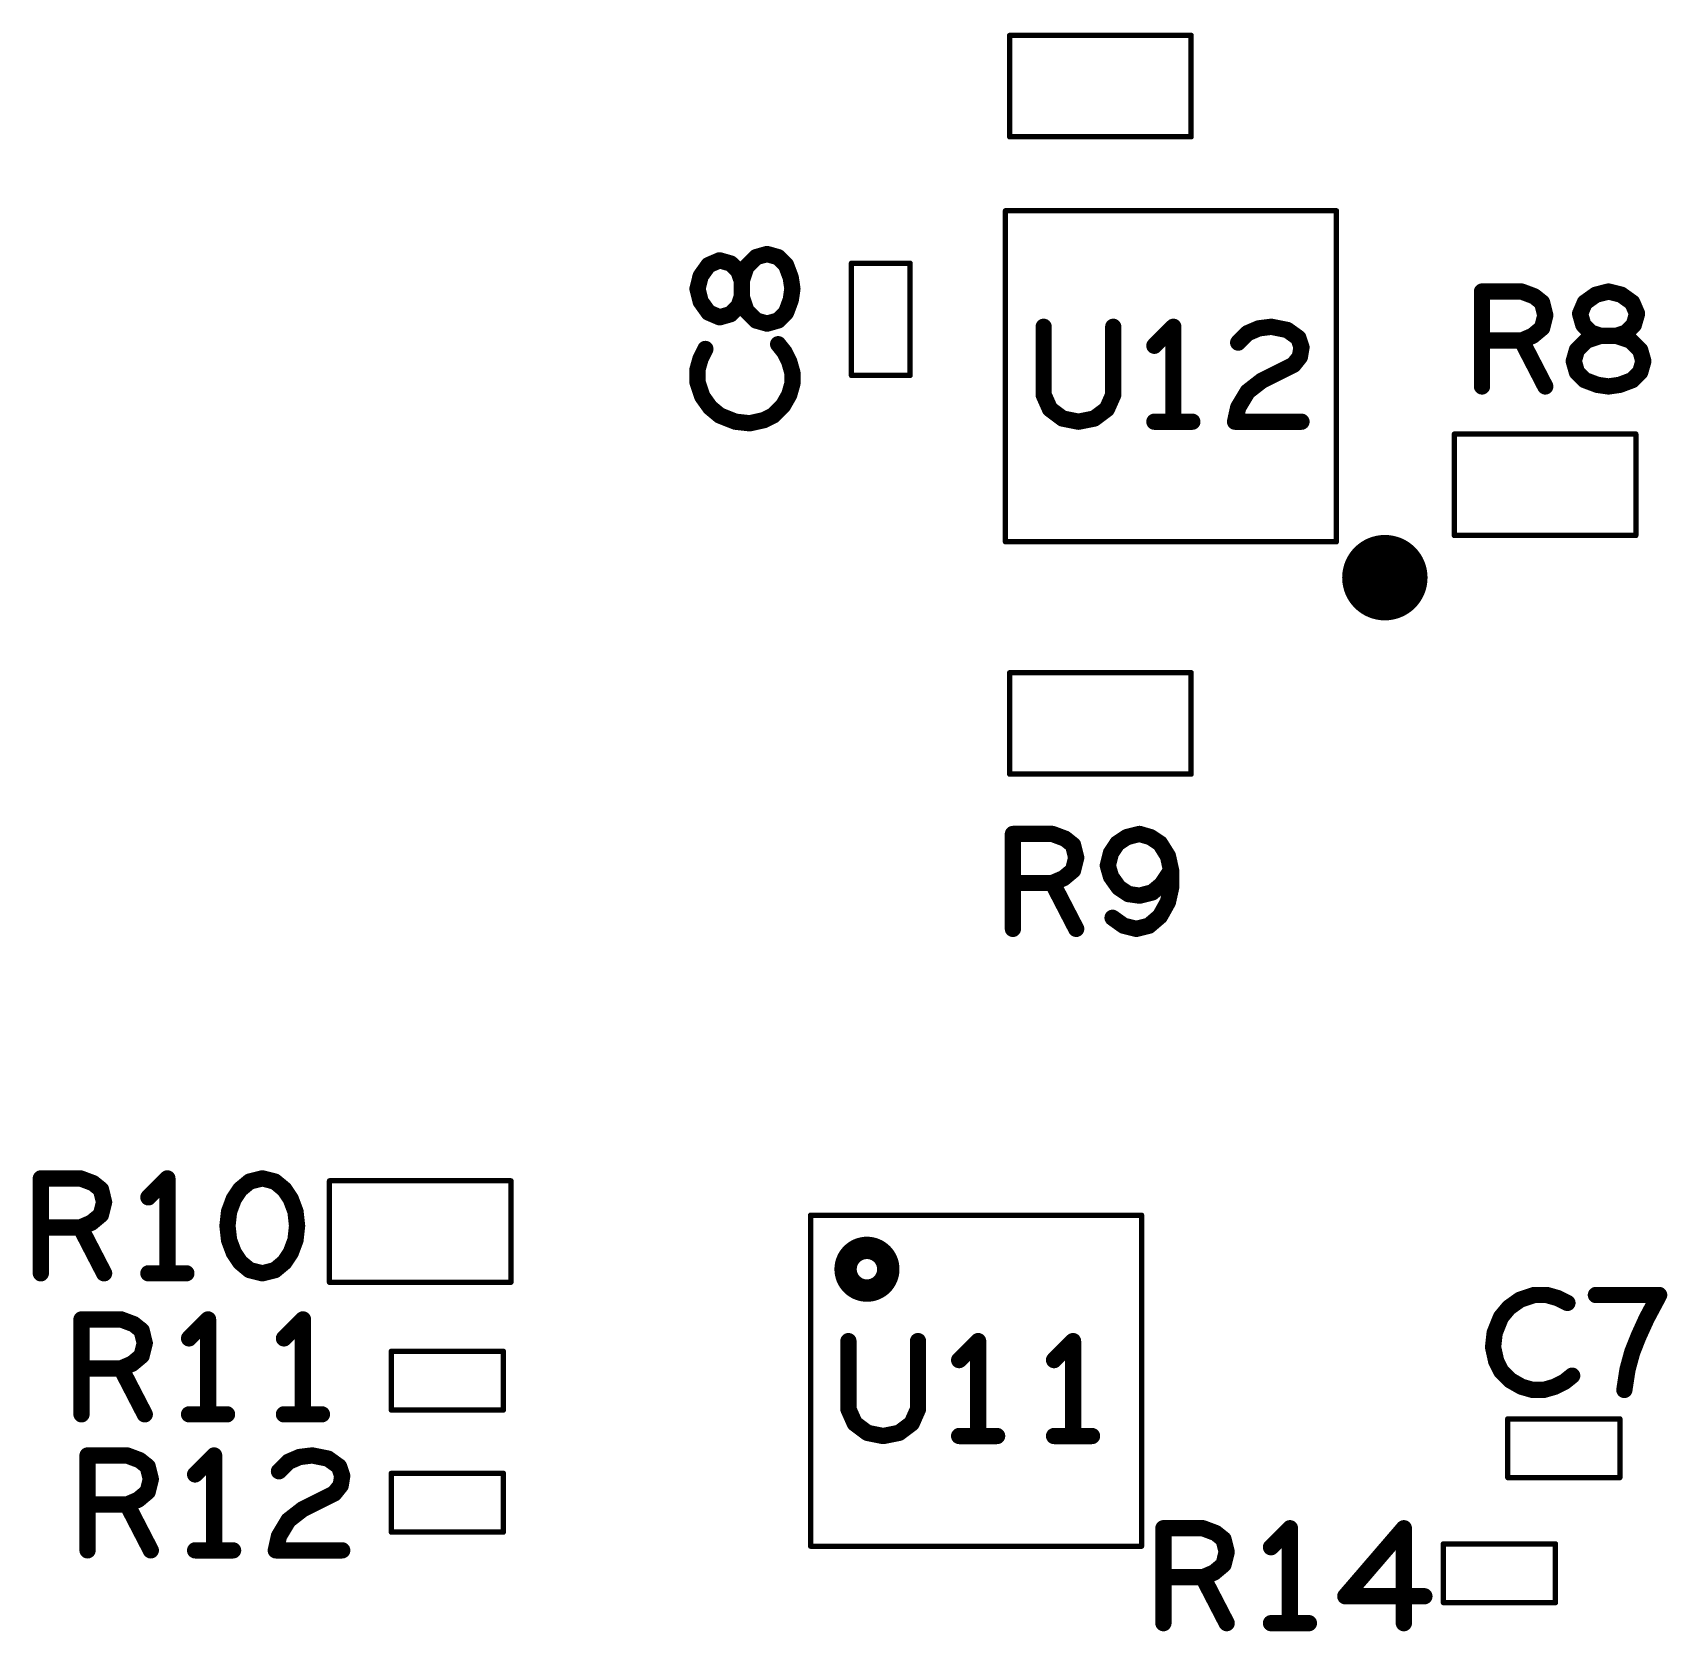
# Model space of a CAD drawing. Extents: x -1.14 to 4.53, y -2.04 to 6.
# Drawn here: x 1.143 to 1.746, y 4.218 to 4.807 of the extents above; entities that cross this region are included whole.
import ezdxf

# ---------------------------------------------------------------- set-up
doc = ezdxf.new("R2010")
doc.units = 0
doc.layers.get('0').update_dxf_attribs({"linetype": 'CONTINUOUS'})
doc.layers.add('ASSE', color=1, linetype='CONTINUOUS')

# ---------------------------------------------------------------- blocks, each defined once
blk = doc.blocks.new('ROUND_64')
at = {"const_width": 0.000984}
blk.add_lwpolyline([(-0.00049, 0, 1), (0.00049, 0, 1)], format="xyb", close=True, dxfattribs=at)
blk = doc.blocks.new('ROUND_1')
at = {"const_width": 0.003}
blk.add_lwpolyline([(-0.0015, 0, 1), (0.0015, 0, 1)], format="xyb", close=True, dxfattribs=at)

msp = doc.modelspace()

# ---------------------------------------------------------------- linework, layer by layer
at = {"layer": 'ASSE'}
for points, const_width in [([(1.50323, 4.80595), (1.57016, 4.80595)], 0.00197), ([(1.50323, 4.76855), (1.50323, 4.80595)], 0.00197), ([(1.57016, 4.80595), (1.57016, 4.76855)], 0.00197), ([(1.57016, 4.76855), (1.50323, 4.76855)], 0.00197), ([(1.62372, 4.74128), (1.50167, 4.74128)], 0.00197), ([(1.50167, 4.74128), (1.50167, 4.61923)], 0.00197), ([(1.62372, 4.61923), (1.62372, 4.74128)], 0.00197), ([(1.40968, 4.72417), (1.40618, 4.72067)], 0.006), ([(1.41376, 4.72533), (1.40968, 4.72417)], 0.006), ([(1.41785, 4.72417), (1.41376, 4.72533)], 0.006), ([(1.42076, 4.72125), (1.41785, 4.72417)], 0.006), ([(1.38926, 4.71717), (1.39218, 4.72125)], 0.006), ([(1.39218, 4.72125), (1.39626, 4.723)], 0.006), ([(1.39626, 4.723), (1.40035, 4.72183)], 0.006), ([(1.40035, 4.72183), (1.40326, 4.71892)], 0.006), ([(1.40326, 4.71892), (1.40443, 4.71542)], 0.006), ([(1.40618, 4.72067), (1.40443, 4.71542)], 0.006), ([(1.42251, 4.71658), (1.42076, 4.72125)], 0.006), ([(1.44487, 4.68058), (1.44487, 4.72192)], 0.00197), ([(1.44487, 4.72192), (1.46652, 4.72192)], 0.00197), ([(1.46652, 4.72192), (1.46652, 4.68058)], 0.00197), ([(1.3881, 4.7125), (1.38926, 4.71717)], 0.006), ([(1.38926, 4.70783), (1.3881, 4.7125)], 0.006), ([(1.40443, 4.71542), (1.40443, 4.70958)], 0.006), ([(1.40443, 4.71542), (1.40443, 4.70958)], 0.006), ([(1.4231, 4.7125), (1.42251, 4.71658)], 0.006), ([(1.42251, 4.70842), (1.4231, 4.7125)], 0.006), ([(1.67743, 4.6765), (1.67743, 4.7115)], 0.006), ([(1.67743, 4.7115), (1.69201, 4.7115)], 0.006), ([(1.69201, 4.7115), (1.69668, 4.70975)], 0.006), ([(1.71943, 4.71033), (1.7241, 4.7115)], 0.006), ([(1.7241, 4.7115), (1.72876, 4.71033)], 0.006), ([(1.39218, 4.70375), (1.38926, 4.70783)], 0.006), ([(1.40326, 4.70608), (1.40035, 4.70317)], 0.006), ([(1.40443, 4.70958), (1.40326, 4.70608)], 0.006), ([(1.40443, 4.70958), (1.40618, 4.70434)], 0.006), ([(1.42076, 4.70375), (1.42251, 4.70842)], 0.006), ([(1.69668, 4.70975), (1.6996, 4.70742)], 0.006), ([(1.6996, 4.70742), (1.70076, 4.70275)], 0.006), ([(1.7136, 4.70333), (1.71535, 4.70742)], 0.006), ([(1.71535, 4.70742), (1.71943, 4.71033)], 0.006), ([(1.72876, 4.71033), (1.73285, 4.70742)], 0.006), ([(1.73285, 4.70742), (1.7346, 4.70333)], 0.006), ([(1.39626, 4.702), (1.39218, 4.70375)], 0.006), ([(1.40035, 4.70317), (1.39626, 4.702)], 0.006), ([(1.40618, 4.70434), (1.40968, 4.70083)], 0.006), ([(1.40968, 4.70083), (1.41376, 4.69967)], 0.006), ([(1.41376, 4.69967), (1.41785, 4.70083)], 0.006), ([(1.41785, 4.70083), (1.42076, 4.70375)], 0.006), ([(1.70076, 4.70275), (1.6996, 4.69808)], 0.006), ([(1.71476, 4.69925), (1.7136, 4.70333)], 0.006), ([(1.71768, 4.69633), (1.71476, 4.69925)], 0.006), ([(1.73343, 4.69925), (1.73051, 4.69633)], 0.006), ([(1.7346, 4.70333), (1.73343, 4.69925)], 0.006), ([(1.51576, 4.6985), (1.51576, 4.67342)], 0.006), ([(1.54143, 4.67342), (1.54143, 4.6985)], 0.006), ([(1.5636, 4.6985), (1.5566, 4.6915)], 0.006), ([(1.5636, 4.6635), (1.5636, 4.6985)], 0.006), ([(1.58751, 4.69267), (1.59101, 4.69617)], 0.006), ([(1.59101, 4.69617), (1.5951, 4.69792)], 0.006), ([(1.5951, 4.69792), (1.59976, 4.6985)], 0.006), ([(1.59976, 4.6985), (1.6056, 4.69733)], 0.006), ([(1.6056, 4.69733), (1.60968, 4.69442)], 0.006), ([(1.60968, 4.69442), (1.61085, 4.69092)], 0.006), ([(1.69201, 4.69342), (1.67743, 4.69342)], 0.006), ([(1.6961, 4.69517), (1.69201, 4.69342)], 0.006), ([(1.69201, 4.69342), (1.70076, 4.6765)], 0.006), ([(1.6996, 4.69808), (1.6961, 4.69517)], 0.006), ([(1.71593, 4.69342), (1.71243, 4.68992)], 0.006), ([(1.72118, 4.69517), (1.71593, 4.69342)], 0.006), ([(1.72118, 4.69517), (1.71768, 4.69633)], 0.006), ([(1.72701, 4.69517), (1.72118, 4.69517)], 0.006), ([(1.72701, 4.69517), (1.72118, 4.69517)], 0.006), ([(1.73051, 4.69633), (1.72701, 4.69517)], 0.006), ([(1.73226, 4.69342), (1.72701, 4.69517)], 0.006), ([(1.73576, 4.68992), (1.73226, 4.69342)], 0.006), ([(1.39101, 4.69033), (1.38926, 4.68683)], 0.006), ([(1.42018, 4.68917), (1.41785, 4.69208)], 0.006), ([(1.42193, 4.68567), (1.42018, 4.68917)], 0.006), ([(1.61026, 4.68742), (1.60793, 4.6845)], 0.006), ([(1.61085, 4.69092), (1.61026, 4.68742)], 0.006), ([(1.71243, 4.68992), (1.71126, 4.68583)], 0.006), ([(1.73693, 4.68583), (1.73576, 4.68992)], 0.006), ([(1.38926, 4.68683), (1.3881, 4.68275)], 0.006), ([(1.3881, 4.68275), (1.3881, 4.67808)], 0.006), ([(1.4231, 4.68158), (1.42193, 4.68567)], 0.006), ([(1.4231, 4.6775), (1.4231, 4.68158)], 0.006), ([(1.60793, 4.6845), (1.59626, 4.67867)], 0.006), ([(1.71126, 4.68583), (1.71243, 4.68175)], 0.006), ([(1.71243, 4.68175), (1.71535, 4.67883)], 0.006), ([(1.73285, 4.67883), (1.73576, 4.68175)], 0.006), ([(1.73576, 4.68175), (1.73693, 4.68583)], 0.006), ([(1.3881, 4.67808), (1.38985, 4.67283)], 0.006), ([(1.42193, 4.67342), (1.4231, 4.6775)], 0.006), ([(1.46652, 4.68058), (1.44487, 4.68058)], 0.00197), ([(1.59626, 4.67867), (1.59101, 4.67458)], 0.006), ([(1.71535, 4.67883), (1.72001, 4.67708)], 0.006), ([(1.72001, 4.67708), (1.7241, 4.6765)], 0.006), ([(1.7241, 4.6765), (1.72818, 4.67708)], 0.006), ([(1.72818, 4.67708), (1.73285, 4.67883)], 0.006), ([(1.38985, 4.67283), (1.39276, 4.66875)], 0.006), ([(1.4161, 4.66583), (1.4196, 4.66933)], 0.006), ([(1.4196, 4.66933), (1.42193, 4.67342)], 0.006), ([(1.51576, 4.67342), (1.51809, 4.66817)], 0.006), ([(1.5391, 4.66817), (1.54143, 4.67342)], 0.006), ([(1.59101, 4.67458), (1.58751, 4.66875)], 0.006), ([(1.39276, 4.66875), (1.39626, 4.66583)], 0.006), ([(1.39626, 4.66583), (1.4021, 4.6635)], 0.006), ([(1.4021, 4.6635), (1.40735, 4.66292)], 0.006), ([(1.40735, 4.66292), (1.4126, 4.66408)], 0.006), ([(1.4126, 4.66408), (1.4161, 4.66583)], 0.006), ([(1.51809, 4.66817), (1.52276, 4.66467)], 0.006), ([(1.52276, 4.66467), (1.52859, 4.6635)], 0.006), ([(1.52859, 4.6635), (1.53443, 4.66467)], 0.006), ([(1.53443, 4.66467), (1.5391, 4.66817)], 0.006), ([(1.5566, 4.6635), (1.5706, 4.6635)], 0.006), ([(1.58751, 4.66875), (1.58635, 4.6635)], 0.006), ([(1.58635, 4.6635), (1.61085, 4.6635)], 0.006), ([(1.66723, 4.62155), (1.66723, 4.65895)], 0.00197), ([(1.66723, 4.65895), (1.73416, 4.65895)], 0.00197), ([(1.73416, 4.65895), (1.73416, 4.62155)], 0.00197), ([(1.50167, 4.61923), (1.62372, 4.61923)], 0.00197), ([(1.73416, 4.62155), (1.66723, 4.62155)], 0.00197), ([(1.50323, 4.53355), (1.50323, 4.57095)], 0.00197), ([(1.50323, 4.57095), (1.57016, 4.57095)], 0.00197), ([(1.57016, 4.57095), (1.57016, 4.53355)], 0.00197), ([(1.57016, 4.53355), (1.50323, 4.53355)], 0.00197), ([(1.50443, 4.4765), (1.50443, 4.5115)], 0.006), ([(1.50443, 4.5115), (1.51901, 4.5115)], 0.006), ([(1.51901, 4.5115), (1.52368, 4.50975)], 0.006), ([(1.52368, 4.50975), (1.5266, 4.50742)], 0.006), ([(1.5266, 4.50742), (1.52776, 4.50275)], 0.006), ([(1.54293, 4.508), (1.5406, 4.5045)], 0.006), ([(1.54643, 4.51033), (1.54293, 4.508)], 0.006), ([(1.5511, 4.5115), (1.54643, 4.51033)], 0.006), ([(1.55518, 4.51033), (1.5511, 4.5115)], 0.006), ([(1.55868, 4.508), (1.55518, 4.51033)], 0.006), ([(1.5616, 4.50333), (1.55868, 4.508)], 0.006), ([(1.52776, 4.50275), (1.5266, 4.49808)], 0.006), ([(1.5406, 4.5045), (1.53943, 4.49983)], 0.006), ([(1.56276, 4.49808), (1.5616, 4.50333)], 0.006), ([(1.5231, 4.49517), (1.51901, 4.49342)], 0.006), ([(1.5266, 4.49808), (1.5231, 4.49517)], 0.006), ([(1.53943, 4.49983), (1.5406, 4.49575)], 0.006), ([(1.5406, 4.49575), (1.54351, 4.49167)], 0.006), ([(1.55926, 4.49283), (1.56276, 4.49808)], 0.006), ([(1.56276, 4.49167), (1.56276, 4.49808)], 0.006), ([(1.51901, 4.49342), (1.50443, 4.49342)], 0.006), ([(1.51901, 4.49342), (1.52776, 4.4765)], 0.006), ([(1.54351, 4.49167), (1.54701, 4.48933)], 0.006), ([(1.54701, 4.48933), (1.5511, 4.48875)], 0.006), ([(1.5511, 4.48875), (1.55576, 4.48992)], 0.006), ([(1.55576, 4.48992), (1.55926, 4.49283)], 0.006), ([(1.5616, 4.48642), (1.56276, 4.49167)], 0.006), ([(1.55868, 4.48117), (1.5616, 4.48642)], 0.006), ([(1.54118, 4.48058), (1.54526, 4.47767)], 0.006), ([(1.54526, 4.47767), (1.54993, 4.4765)], 0.006), ([(1.54993, 4.4765), (1.5546, 4.47767)], 0.006), ([(1.5546, 4.47767), (1.55868, 4.48117)], 0.006), ([(1.14593, 4.3495), (1.14593, 4.3845)], 0.006), ([(1.14593, 4.3845), (1.16051, 4.3845)], 0.006), ([(1.16051, 4.3845), (1.16518, 4.38275)], 0.006), ([(1.16518, 4.38275), (1.1681, 4.38042)], 0.006), ([(1.1681, 4.38042), (1.16926, 4.37575)], 0.006), ([(1.1926, 4.3845), (1.1856, 4.3775)], 0.006), ([(1.1926, 4.3495), (1.1926, 4.3845)], 0.006), ([(1.21943, 4.38042), (1.2171, 4.37692)], 0.006), ([(1.22293, 4.38333), (1.21943, 4.38042)], 0.006), ([(1.2276, 4.3845), (1.22293, 4.38333)], 0.006), ([(1.23226, 4.38333), (1.2276, 4.3845)], 0.006), ([(1.23576, 4.38042), (1.23226, 4.38333)], 0.006), ([(1.2381, 4.37692), (1.23576, 4.38042)], 0.006), ([(1.25238, 4.3836), (1.31931, 4.3836)], 0.00197), ([(1.25238, 4.3462), (1.25238, 4.3836)], 0.00197), ([(1.31931, 4.3836), (1.31931, 4.3462)], 0.00197), ([(1.16926, 4.37575), (1.1681, 4.37108)], 0.006), ([(1.2171, 4.37692), (1.21535, 4.37225)], 0.006), ([(1.23985, 4.37225), (1.2381, 4.37692)], 0.006), ([(1.1646, 4.36817), (1.16051, 4.36642)], 0.006), ([(1.1681, 4.37108), (1.1646, 4.36817)], 0.006), ([(1.21535, 4.37225), (1.21476, 4.367)], 0.006), ([(1.24043, 4.367), (1.23985, 4.37225)], 0.006), ([(1.42982, 4.37093), (1.42982, 4.24888)], 0.00197), ([(1.55187, 4.37093), (1.42982, 4.37093)], 0.00197), ([(1.55187, 4.24888), (1.55187, 4.37093)], 0.00197), ([(1.16051, 4.36642), (1.14593, 4.36642)], 0.006), ([(1.16051, 4.36642), (1.16926, 4.3495)], 0.006), ([(1.21476, 4.367), (1.21535, 4.36175)], 0.006), ([(1.21535, 4.36175), (1.2171, 4.35708)], 0.006), ([(1.2381, 4.35708), (1.23985, 4.36175)], 0.006), ([(1.23985, 4.36175), (1.24043, 4.367)], 0.006), ([(1.2171, 4.35708), (1.21943, 4.35358)], 0.006), ([(1.23576, 4.35358), (1.2381, 4.35708)], 0.006), ([(1.1856, 4.3495), (1.1996, 4.3495)], 0.006), ([(1.21943, 4.35358), (1.22293, 4.35067)], 0.006), ([(1.22293, 4.35067), (1.2276, 4.3495)], 0.006), ([(1.2276, 4.3495), (1.23226, 4.35067)], 0.006), ([(1.23226, 4.35067), (1.23576, 4.35358)], 0.006), ([(1.31931, 4.3462), (1.25238, 4.3462)], 0.00197), ([(1.69143, 4.33975), (1.68735, 4.33683)], 0.006), ([(1.69668, 4.3415), (1.69143, 4.33975)], 0.006), ([(1.70135, 4.3415), (1.69668, 4.3415)], 0.006), ([(1.70543, 4.34033), (1.70135, 4.3415)], 0.006), ([(1.70893, 4.33858), (1.70543, 4.34033)], 0.006), ([(1.74276, 4.3415), (1.71943, 4.3415)], 0.006), ([(1.7381, 4.33275), (1.74276, 4.3415)], 0.006), ([(1.16093, 4.2975), (1.16093, 4.3325)], 0.006), ([(1.16093, 4.3325), (1.17551, 4.3325)], 0.006), ([(1.17551, 4.3325), (1.18018, 4.33075)], 0.006), ([(1.2076, 4.3325), (1.2006, 4.3255)], 0.006), ([(1.2076, 4.2975), (1.2076, 4.3325)], 0.006), ([(1.2426, 4.3325), (1.2356, 4.3255)], 0.006), ([(1.2426, 4.2975), (1.2426, 4.3325)], 0.006), ([(1.68443, 4.33333), (1.68209, 4.3275)], 0.006), ([(1.68735, 4.33683), (1.68443, 4.33333)], 0.006), ([(1.73518, 4.32633), (1.7381, 4.33275)], 0.006), ([(1.18018, 4.33075), (1.1831, 4.32842)], 0.006), ([(1.1831, 4.32842), (1.18426, 4.32375)], 0.006), ([(1.68209, 4.3275), (1.68151, 4.32225)], 0.006), ([(1.73285, 4.3205), (1.73518, 4.32633)], 0.006), ([(1.18426, 4.32375), (1.1831, 4.31908)], 0.006), ([(1.44376, 4.3245), (1.44376, 4.29942)], 0.006), ([(1.46943, 4.29942), (1.46943, 4.3245)], 0.006), ([(1.4916, 4.3245), (1.4846, 4.3175)], 0.006), ([(1.4916, 4.2895), (1.4916, 4.3245)], 0.006), ([(1.5266, 4.3245), (1.5196, 4.3175)], 0.006), ([(1.5266, 4.2895), (1.5266, 4.3245)], 0.006), ([(1.68151, 4.32225), (1.68268, 4.317)], 0.006), ([(1.7311, 4.31408), (1.73285, 4.3205)], 0.006), ([(1.17551, 4.31442), (1.16093, 4.31442)], 0.006), ([(1.1796, 4.31617), (1.17551, 4.31442)], 0.006), ([(1.17551, 4.31442), (1.18426, 4.2975)], 0.006), ([(1.1831, 4.31908), (1.1796, 4.31617)], 0.006), ([(1.31652, 4.32073), (1.27518, 4.32073)], 0.00197), ([(1.27518, 4.32073), (1.27518, 4.29908)], 0.00197), ([(1.31652, 4.29908), (1.31652, 4.32073)], 0.00197), ([(1.68268, 4.317), (1.68443, 4.3135)], 0.006), ([(1.68443, 4.3135), (1.68793, 4.31)], 0.006), ([(1.72993, 4.3065), (1.7311, 4.31408)], 0.006), ([(1.68793, 4.31), (1.69201, 4.30767)], 0.006), ([(1.69201, 4.30767), (1.69609, 4.3065)], 0.006), ([(1.70018, 4.3065), (1.70426, 4.30767)], 0.006), ([(1.70426, 4.30767), (1.70776, 4.30942)], 0.006), ([(1.70776, 4.30942), (1.71068, 4.31175)], 0.006), ([(1.69609, 4.3065), (1.70018, 4.3065)], 0.006), ([(1.2006, 4.2975), (1.2146, 4.2975)], 0.006), ([(1.2356, 4.2975), (1.2496, 4.2975)], 0.006), ([(1.27518, 4.29908), (1.31652, 4.29908)], 0.00197), ([(1.44376, 4.29942), (1.44609, 4.29417)], 0.006), ([(1.4671, 4.29417), (1.46943, 4.29942)], 0.006), ([(1.44609, 4.29417), (1.45076, 4.29067)], 0.006), ([(1.45076, 4.29067), (1.45659, 4.2895)], 0.006), ([(1.45659, 4.2895), (1.46243, 4.29067)], 0.006), ([(1.46243, 4.29067), (1.4671, 4.29417)], 0.006), ([(1.4846, 4.2895), (1.4986, 4.2895)], 0.006), ([(1.5196, 4.2895), (1.5336, 4.2895)], 0.006), ([(1.68693, 4.29583), (1.72827, 4.29583)], 0.00197), ([(1.68693, 4.27417), (1.68693, 4.29583)], 0.00197), ([(1.72827, 4.29583), (1.72827, 4.27417)], 0.00197), ([(1.16316, 4.24734), (1.16316, 4.28234)], 0.006), ([(1.16316, 4.28234), (1.17774, 4.28234)], 0.006), ([(1.17774, 4.28234), (1.18241, 4.28059)], 0.006), ([(1.18241, 4.28059), (1.18533, 4.27826)], 0.006), ([(1.18533, 4.27826), (1.18649, 4.27359)], 0.006), ([(1.20983, 4.28234), (1.20283, 4.27534)], 0.006), ([(1.20983, 4.24734), (1.20983, 4.28234)], 0.006), ([(1.23375, 4.27651), (1.23725, 4.28001)], 0.006), ([(1.23725, 4.28001), (1.24133, 4.28176)], 0.006), ([(1.24133, 4.28176), (1.246, 4.28234)], 0.006), ([(1.246, 4.28234), (1.25183, 4.28118)], 0.006), ([(1.25183, 4.28118), (1.25591, 4.27826)], 0.006), ([(1.25591, 4.27826), (1.25708, 4.27476)], 0.006), ([(1.18649, 4.27359), (1.18533, 4.26893)], 0.006), ([(1.2565, 4.27126), (1.25416, 4.26834)], 0.006), ([(1.25708, 4.27476), (1.2565, 4.27126)], 0.006), ([(1.31652, 4.27573), (1.27518, 4.27573)], 0.00197), ([(1.27518, 4.27573), (1.27518, 4.25408)], 0.00197), ([(1.31652, 4.25408), (1.31652, 4.27573)], 0.00197), ([(1.72827, 4.27417), (1.68693, 4.27417)], 0.00197), ([(1.18183, 4.26601), (1.17774, 4.26426)], 0.006), ([(1.18533, 4.26893), (1.18183, 4.26601)], 0.006), ([(1.25416, 4.26834), (1.2425, 4.26251)], 0.006), ([(1.17774, 4.26426), (1.16316, 4.26426)], 0.006), ([(1.17774, 4.26426), (1.18649, 4.24734)], 0.006), ([(1.2425, 4.26251), (1.23725, 4.25843)], 0.006), ([(1.23725, 4.25843), (1.23375, 4.25259)], 0.006), ([(1.55993, 4.2205), (1.55993, 4.2555)], 0.006), ([(1.55993, 4.2555), (1.57451, 4.2555)], 0.006), ([(1.57451, 4.2555), (1.57918, 4.25375)], 0.006), ([(1.57918, 4.25375), (1.5821, 4.25142)], 0.006), ([(1.6066, 4.2555), (1.5996, 4.2485)], 0.006), ([(1.6066, 4.2205), (1.6066, 4.2555)], 0.006), ([(1.6486, 4.2555), (1.62701, 4.23042)], 0.006), ([(1.6486, 4.2205), (1.6486, 4.2555)], 0.006), ([(1.20283, 4.24734), (1.21683, 4.24734)], 0.006), ([(1.23375, 4.25259), (1.23258, 4.24734)], 0.006), ([(1.23258, 4.24734), (1.25708, 4.24734)], 0.006), ([(1.27518, 4.25408), (1.31652, 4.25408)], 0.00197), ([(1.5821, 4.25142), (1.58326, 4.24675)], 0.006), ([(1.66318, 4.24973), (1.66318, 4.22807)], 0.00197), ([(1.70452, 4.24973), (1.66318, 4.24973)], 0.00197), ([(1.70452, 4.22807), (1.70452, 4.24973)], 0.00197), ([(1.42982, 4.24888), (1.55187, 4.24888)], 0.00197), ([(1.5821, 4.24208), (1.5786, 4.23917)], 0.006), ([(1.58326, 4.24675), (1.5821, 4.24208)], 0.006), ([(1.57451, 4.23742), (1.55993, 4.23742)], 0.006), ([(1.5786, 4.23917), (1.57451, 4.23742)], 0.006), ([(1.57451, 4.23742), (1.58326, 4.2205)], 0.006), ([(1.62701, 4.23042), (1.65618, 4.23042)], 0.006), ([(1.66318, 4.22807), (1.70452, 4.22807)], 0.00197), ([(1.5996, 4.2205), (1.6136, 4.2205)], 0.006)]:
    msp.add_lwpolyline(points, dxfattribs=dict(at, const_width=const_width))
at = {"layer": 'ASSE', "const_width": 0.01575}
for points in [[(1.63372, 4.606, 1), (1.64947, 4.606, 1)], [(1.44647, 4.351, 1), (1.45472, 4.351, 1)]]:
    msp.add_lwpolyline(points, format="xyb", close=True, dxfattribs=at)

# ---------------------------------------------------------------- block references
at = {"layer": 'ASSE'}
for name, p in [('ROUND_64', (1.50323, 4.80595)), ('ROUND_64', (1.50323, 4.80595)), ('ROUND_64', (1.57016, 4.80595)), ('ROUND_64', (1.57016, 4.80595)), ('ROUND_64', (1.50323, 4.76855)), ('ROUND_64', (1.50323, 4.76855)), ('ROUND_64', (1.57016, 4.76855)), ('ROUND_64', (1.57016, 4.76855)), ('ROUND_64', (1.50167, 4.74128)), ('ROUND_64', (1.50167, 4.74128)), ('ROUND_64', (1.62372, 4.74128)), ('ROUND_64', (1.62372, 4.74128)), ('ROUND_1', (1.40968, 4.72417)), ('ROUND_1', (1.40968, 4.72417)), ('ROUND_1', (1.41376, 4.72533)), ('ROUND_1', (1.41376, 4.72533)), ('ROUND_1', (1.41785, 4.72417)), ('ROUND_1', (1.41785, 4.72417)), ('ROUND_1', (1.39218, 4.72125)), ('ROUND_1', (1.39218, 4.72125)), ('ROUND_1', (1.39626, 4.723)), ('ROUND_1', (1.39626, 4.723)), ('ROUND_1', (1.40035, 4.72183)), ('ROUND_1', (1.40035, 4.72183)), ('ROUND_1', (1.40326, 4.71892)), ('ROUND_1', (1.40326, 4.71892)), ('ROUND_1', (1.40618, 4.72067)), ('ROUND_1', (1.40618, 4.72067)), ('ROUND_1', (1.42076, 4.72125)), ('ROUND_1', (1.42076, 4.72125)), ('ROUND_64', (1.44487, 4.72192)), ('ROUND_64', (1.44487, 4.72192)), ('ROUND_64', (1.46652, 4.72192)), ('ROUND_64', (1.46652, 4.72192)), ('ROUND_1', (1.3881, 4.7125)), ('ROUND_1', (1.3881, 4.7125)), ('ROUND_1', (1.38926, 4.71717)), ('ROUND_1', (1.38926, 4.71717)), ('ROUND_1', (1.40443, 4.71542)), ('ROUND_1', (1.40443, 4.71542)), ('ROUND_1', (1.40443, 4.71542)), ('ROUND_1', (1.40443, 4.71542)), ('ROUND_1', (1.42251, 4.71658)), ('ROUND_1', (1.42251, 4.71658)), ('ROUND_1', (1.4231, 4.7125)), ('ROUND_1', (1.4231, 4.7125)), ('ROUND_1', (1.67743, 4.7115)), ('ROUND_1', (1.67743, 4.7115)), ('ROUND_1', (1.69201, 4.7115)), ('ROUND_1', (1.69201, 4.7115)), ('ROUND_1', (1.7241, 4.7115)), ('ROUND_1', (1.7241, 4.7115)), ('ROUND_1', (1.38926, 4.70783)), ('ROUND_1', (1.38926, 4.70783)), ('ROUND_1', (1.40326, 4.70608)), ('ROUND_1', (1.40326, 4.70608)), ('ROUND_1', (1.40443, 4.70958)), ('ROUND_1', (1.40443, 4.70958)), ('ROUND_1', (1.40443, 4.70958)), ('ROUND_1', (1.40443, 4.70958)), ('ROUND_1', (1.42251, 4.70842)), ('ROUND_1', (1.42251, 4.70842)), ('ROUND_1', (1.69668, 4.70975)), ('ROUND_1', (1.69668, 4.70975)), ('ROUND_1', (1.6996, 4.70742)), ('ROUND_1', (1.6996, 4.70742)), ('ROUND_1', (1.71535, 4.70742)), ('ROUND_1', (1.71535, 4.70742)), ('ROUND_1', (1.71943, 4.71033)), ('ROUND_1', (1.71943, 4.71033)), ('ROUND_1', (1.72876, 4.71033)), ('ROUND_1', (1.72876, 4.71033)), ('ROUND_1', (1.73285, 4.70742)), ('ROUND_1', (1.73285, 4.70742)), ('ROUND_1', (1.39218, 4.70375)), ('ROUND_1', (1.39218, 4.70375)), ('ROUND_1', (1.39626, 4.702)), ('ROUND_1', (1.39626, 4.702)), ('ROUND_1', (1.40035, 4.70317)), ('ROUND_1', (1.40035, 4.70317)), ('ROUND_1', (1.40618, 4.70434)), ('ROUND_1', (1.40618, 4.70434)), ('ROUND_1', (1.40968, 4.70083)), ('ROUND_1', (1.40968, 4.70083)), ('ROUND_1', (1.41376, 4.69967)), ('ROUND_1', (1.41376, 4.69967)), ('ROUND_1', (1.41785, 4.70083)), ('ROUND_1', (1.41785, 4.70083)), ('ROUND_1', (1.42076, 4.70375)), ('ROUND_1', (1.42076, 4.70375)), ('ROUND_1', (1.70076, 4.70275)), ('ROUND_1', (1.70076, 4.70275)), ('ROUND_1', (1.7136, 4.70333)), ('ROUND_1', (1.7136, 4.70333)), ('ROUND_1', (1.71476, 4.69925)), ('ROUND_1', (1.71476, 4.69925)), ('ROUND_1', (1.73343, 4.69925)), ('ROUND_1', (1.73343, 4.69925)), ('ROUND_1', (1.7346, 4.70333)), ('ROUND_1', (1.7346, 4.70333)), ('ROUND_1', (1.51576, 4.6985)), ('ROUND_1', (1.54143, 4.6985)), ('ROUND_1', (1.5636, 4.6985)), ('ROUND_1', (1.5636, 4.6985)), ('ROUND_1', (1.59101, 4.69617)), ('ROUND_1', (1.59101, 4.69617)), ('ROUND_1', (1.5951, 4.69792)), ('ROUND_1', (1.5951, 4.69792)), ('ROUND_1', (1.59976, 4.6985)), ('ROUND_1', (1.59976, 4.6985)), ('ROUND_1', (1.6056, 4.69733)), ('ROUND_1', (1.6056, 4.69733)), ('ROUND_1', (1.60968, 4.69442)), ('ROUND_1', (1.60968, 4.69442)), ('ROUND_1', (1.67743, 4.69342)), ('ROUND_1', (1.69201, 4.69342)), ('ROUND_1', (1.69201, 4.69342)), ('ROUND_1', (1.69201, 4.69342)), ('ROUND_1', (1.6961, 4.69517)), ('ROUND_1', (1.6961, 4.69517)), ('ROUND_1', (1.6996, 4.69808)), ('ROUND_1', (1.6996, 4.69808)), ('ROUND_1', (1.71593, 4.69342)), ('ROUND_1', (1.71593, 4.69342)), ('ROUND_1', (1.71768, 4.69633)), ('ROUND_1', (1.71768, 4.69633)), ('ROUND_1', (1.72118, 4.69517)), ('ROUND_1', (1.72118, 4.69517)), ('ROUND_1', (1.72118, 4.69517)), ('ROUND_1', (1.72118, 4.69517)), ('ROUND_1', (1.72701, 4.69517)), ('ROUND_1', (1.72701, 4.69517)), ('ROUND_1', (1.72701, 4.69517)), ('ROUND_1', (1.72701, 4.69517)), ('ROUND_1', (1.73051, 4.69633)), ('ROUND_1', (1.73051, 4.69633)), ('ROUND_1', (1.73226, 4.69342)), ('ROUND_1', (1.73226, 4.69342)), ('ROUND_1', (1.39101, 4.69033)), ('ROUND_1', (1.41785, 4.69208)), ('ROUND_1', (1.42018, 4.68917)), ('ROUND_1', (1.42018, 4.68917)), ('ROUND_1', (1.5566, 4.6915)), ('ROUND_1', (1.58751, 4.69267)), ('ROUND_1', (1.61026, 4.68742)), ('ROUND_1', (1.61026, 4.68742)), ('ROUND_1', (1.61085, 4.69092)), ('ROUND_1', (1.61085, 4.69092)), ('ROUND_1', (1.71243, 4.68992)), ('ROUND_1', (1.71243, 4.68992)), ('ROUND_1', (1.73576, 4.68992)), ('ROUND_1', (1.73576, 4.68992)), ('ROUND_1', (1.3881, 4.68275)), ('ROUND_1', (1.3881, 4.68275)), ('ROUND_1', (1.38926, 4.68683)), ('ROUND_1', (1.38926, 4.68683)), ('ROUND_1', (1.42193, 4.68567)), ('ROUND_1', (1.42193, 4.68567)), ('ROUND_1', (1.4231, 4.68158)), ('ROUND_1', (1.4231, 4.68158)), ('ROUND_1', (1.60793, 4.6845)), ('ROUND_1', (1.60793, 4.6845)), ('ROUND_1', (1.71126, 4.68583)), ('ROUND_1', (1.71126, 4.68583)), ('ROUND_1', (1.71243, 4.68175)), ('ROUND_1', (1.71243, 4.68175)), ('ROUND_1', (1.73576, 4.68175)), ('ROUND_1', (1.73576, 4.68175)), ('ROUND_1', (1.73693, 4.68583)), ('ROUND_1', (1.73693, 4.68583)), ('ROUND_1', (1.3881, 4.67808)), ('ROUND_1', (1.3881, 4.67808)), ('ROUND_1', (1.4231, 4.6775)), ('ROUND_1', (1.4231, 4.6775)), ('ROUND_64', (1.44487, 4.68058)), ('ROUND_64', (1.44487, 4.68058)), ('ROUND_64', (1.46652, 4.68058)), ('ROUND_64', (1.46652, 4.68058)), ('ROUND_1', (1.59626, 4.67867)), ('ROUND_1', (1.59626, 4.67867)), ('ROUND_1', (1.67743, 4.6765)), ('ROUND_1', (1.70076, 4.6765)), ('ROUND_1', (1.71535, 4.67883)), ('ROUND_1', (1.71535, 4.67883)), ('ROUND_1', (1.72001, 4.67708)), ('ROUND_1', (1.72001, 4.67708)), ('ROUND_1', (1.7241, 4.6765)), ('ROUND_1', (1.7241, 4.6765)), ('ROUND_1', (1.72818, 4.67708)), ('ROUND_1', (1.72818, 4.67708)), ('ROUND_1', (1.73285, 4.67883)), ('ROUND_1', (1.73285, 4.67883)), ('ROUND_1', (1.38985, 4.67283)), ('ROUND_1', (1.38985, 4.67283)), ('ROUND_1', (1.4196, 4.66933)), ('ROUND_1', (1.4196, 4.66933)), ('ROUND_1', (1.42193, 4.67342)), ('ROUND_1', (1.42193, 4.67342)), ('ROUND_1', (1.51576, 4.67342)), ('ROUND_1', (1.51576, 4.67342)), ('ROUND_1', (1.54143, 4.67342)), ('ROUND_1', (1.54143, 4.67342)), ('ROUND_1', (1.59101, 4.67458)), ('ROUND_1', (1.59101, 4.67458)), ('ROUND_1', (1.39276, 4.66875)), ('ROUND_1', (1.39276, 4.66875)), ('ROUND_1', (1.39626, 4.66583)), ('ROUND_1', (1.39626, 4.66583)), ('ROUND_1', (1.4021, 4.6635)), ('ROUND_1', (1.4021, 4.6635)), ('ROUND_1', (1.4126, 4.66408)), ('ROUND_1', (1.4126, 4.66408)), ('ROUND_1', (1.4161, 4.66583)), ('ROUND_1', (1.4161, 4.66583)), ('ROUND_1', (1.51809, 4.66817)), ('ROUND_1', (1.51809, 4.66817)), ('ROUND_1', (1.52276, 4.66467)), ('ROUND_1', (1.52276, 4.66467)), ('ROUND_1', (1.52859, 4.6635)), ('ROUND_1', (1.52859, 4.6635)), ('ROUND_1', (1.53443, 4.66467)), ('ROUND_1', (1.53443, 4.66467)), ('ROUND_1', (1.5391, 4.66817)), ('ROUND_1', (1.5391, 4.66817)), ('ROUND_1', (1.5566, 4.6635)), ('ROUND_1', (1.5636, 4.6635)), ('ROUND_1', (1.5706, 4.6635)), ('ROUND_1', (1.58635, 4.6635)), ('ROUND_1', (1.58635, 4.6635)), ('ROUND_1', (1.58751, 4.66875)), ('ROUND_1', (1.58751, 4.66875)), ('ROUND_1', (1.61085, 4.6635)), ('ROUND_1', (1.40735, 4.66292)), ('ROUND_1', (1.40735, 4.66292)), ('ROUND_64', (1.66723, 4.65895)), ('ROUND_64', (1.66723, 4.65895)), ('ROUND_64', (1.73416, 4.65895)), ('ROUND_64', (1.73416, 4.65895)), ('ROUND_64', (1.50167, 4.61923)), ('ROUND_64', (1.50167, 4.61923)), ('ROUND_64', (1.62372, 4.61923)), ('ROUND_64', (1.62372, 4.61923)), ('ROUND_64', (1.66723, 4.62155)), ('ROUND_64', (1.66723, 4.62155)), ('ROUND_64', (1.73416, 4.62155)), ('ROUND_64', (1.73416, 4.62155)), ('ROUND_64', (1.50323, 4.57095)), ('ROUND_64', (1.50323, 4.57095)), ('ROUND_64', (1.57016, 4.57095)), ('ROUND_64', (1.57016, 4.57095)), ('ROUND_64', (1.50323, 4.53355)), ('ROUND_64', (1.50323, 4.53355)), ('ROUND_64', (1.57016, 4.53355)), ('ROUND_64', (1.57016, 4.53355)), ('ROUND_1', (1.50443, 4.5115)), ('ROUND_1', (1.50443, 4.5115)), ('ROUND_1', (1.51901, 4.5115)), ('ROUND_1', (1.51901, 4.5115)), ('ROUND_1', (1.52368, 4.50975)), ('ROUND_1', (1.52368, 4.50975)), ('ROUND_1', (1.5266, 4.50742)), ('ROUND_1', (1.5266, 4.50742)), ('ROUND_1', (1.54293, 4.508)), ('ROUND_1', (1.54293, 4.508)), ('ROUND_1', (1.54643, 4.51033)), ('ROUND_1', (1.54643, 4.51033)), ('ROUND_1', (1.5511, 4.5115)), ('ROUND_1', (1.5511, 4.5115)), ('ROUND_1', (1.55518, 4.51033)), ('ROUND_1', (1.55518, 4.51033)), ('ROUND_1', (1.55868, 4.508)), ('ROUND_1', (1.55868, 4.508)), ('ROUND_1', (1.52776, 4.50275)), ('ROUND_1', (1.52776, 4.50275)), ('ROUND_1', (1.5406, 4.5045)), ('ROUND_1', (1.5406, 4.5045)), ('ROUND_1', (1.5616, 4.50333)), ('ROUND_1', (1.5616, 4.50333)), ('ROUND_1', (1.5231, 4.49517)), ('ROUND_1', (1.5231, 4.49517)), ('ROUND_1', (1.5266, 4.49808)), ('ROUND_1', (1.5266, 4.49808)), ('ROUND_1', (1.53943, 4.49983)), ('ROUND_1', (1.53943, 4.49983)), ('ROUND_1', (1.5406, 4.49575)), ('ROUND_1', (1.5406, 4.49575)), ('ROUND_1', (1.56276, 4.49808)), ('ROUND_1', (1.56276, 4.49808)), ('ROUND_1', (1.56276, 4.49808)), ('ROUND_1', (1.50443, 4.49342)), ('ROUND_1', (1.51901, 4.49342)), ('ROUND_1', (1.51901, 4.49342)), ('ROUND_1', (1.51901, 4.49342)), ('ROUND_1', (1.54351, 4.49167)), ('ROUND_1', (1.54351, 4.49167)), ('ROUND_1', (1.54701, 4.48933)), ('ROUND_1', (1.54701, 4.48933)), ('ROUND_1', (1.5511, 4.48875)), ('ROUND_1', (1.5511, 4.48875)), ('ROUND_1', (1.55576, 4.48992)), ('ROUND_1', (1.55576, 4.48992)), ('ROUND_1', (1.55926, 4.49283)), ('ROUND_1', (1.55926, 4.49283)), ('ROUND_1', (1.56276, 4.49167)), ('ROUND_1', (1.56276, 4.49167)), ('ROUND_1', (1.5616, 4.48642)), ('ROUND_1', (1.5616, 4.48642)), ('ROUND_1', (1.50443, 4.4765)), ('ROUND_1', (1.52776, 4.4765)), ('ROUND_1', (1.54118, 4.48058)), ('ROUND_1', (1.54526, 4.47767)), ('ROUND_1', (1.54526, 4.47767)), ('ROUND_1', (1.54993, 4.4765)), ('ROUND_1', (1.54993, 4.4765)), ('ROUND_1', (1.5546, 4.47767)), ('ROUND_1', (1.5546, 4.47767)), ('ROUND_1', (1.55868, 4.48117)), ('ROUND_1', (1.55868, 4.48117)), ('ROUND_1', (1.14593, 4.3845)), ('ROUND_1', (1.14593, 4.3845)), ('ROUND_1', (1.16051, 4.3845)), ('ROUND_1', (1.16051, 4.3845)), ('ROUND_1', (1.16518, 4.38275)), ('ROUND_1', (1.16518, 4.38275)), ('ROUND_1', (1.1681, 4.38042)), ('ROUND_1', (1.1681, 4.38042)), ('ROUND_1', (1.1926, 4.3845)), ('ROUND_1', (1.1926, 4.3845)), ('ROUND_1', (1.21943, 4.38042)), ('ROUND_1', (1.21943, 4.38042)), ('ROUND_1', (1.22293, 4.38333)), ('ROUND_1', (1.22293, 4.38333)), ('ROUND_1', (1.2276, 4.3845)), ('ROUND_1', (1.2276, 4.3845)), ('ROUND_1', (1.23226, 4.38333)), ('ROUND_1', (1.23226, 4.38333)), ('ROUND_1', (1.23576, 4.38042)), ('ROUND_1', (1.23576, 4.38042)), ('ROUND_64', (1.25238, 4.3836)), ('ROUND_64', (1.25238, 4.3836)), ('ROUND_64', (1.31931, 4.3836)), ('ROUND_64', (1.31931, 4.3836)), ('ROUND_1', (1.16926, 4.37575)), ('ROUND_1', (1.16926, 4.37575)), ('ROUND_1', (1.1856, 4.3775)), ('ROUND_1', (1.2171, 4.37692)), ('ROUND_1', (1.2171, 4.37692)), ('ROUND_1', (1.2381, 4.37692)), ('ROUND_1', (1.2381, 4.37692)), ('ROUND_1', (1.1646, 4.36817)), ('ROUND_1', (1.1646, 4.36817)), ('ROUND_1', (1.1681, 4.37108)), ('ROUND_1', (1.1681, 4.37108)), ('ROUND_1', (1.21535, 4.37225)), ('ROUND_1', (1.21535, 4.37225)), ('ROUND_1', (1.23985, 4.37225)), ('ROUND_1', (1.23985, 4.37225)), ('ROUND_64', (1.42982, 4.37093)), ('ROUND_64', (1.42982, 4.37093)), ('ROUND_64', (1.55187, 4.37093)), ('ROUND_64', (1.55187, 4.37093)), ('ROUND_1', (1.14593, 4.36642)), ('ROUND_1', (1.16051, 4.36642)), ('ROUND_1', (1.16051, 4.36642)), ('ROUND_1', (1.16051, 4.36642)), ('ROUND_1', (1.21476, 4.367)), ('ROUND_1', (1.21476, 4.367)), ('ROUND_1', (1.21535, 4.36175)), ('ROUND_1', (1.21535, 4.36175)), ('ROUND_1', (1.23985, 4.36175)), ('ROUND_1', (1.23985, 4.36175)), ('ROUND_1', (1.24043, 4.367)), ('ROUND_1', (1.24043, 4.367)), ('ROUND_1', (1.2171, 4.35708)), ('ROUND_1', (1.2171, 4.35708)), ('ROUND_1', (1.2381, 4.35708)), ('ROUND_1', (1.2381, 4.35708)), ('ROUND_1', (1.14593, 4.3495)), ('ROUND_1', (1.16926, 4.3495)), ('ROUND_1', (1.1856, 4.3495)), ('ROUND_1', (1.1926, 4.3495)), ('ROUND_1', (1.1996, 4.3495)), ('ROUND_1', (1.21943, 4.35358)), ('ROUND_1', (1.21943, 4.35358)), ('ROUND_1', (1.22293, 4.35067)), ('ROUND_1', (1.22293, 4.35067)), ('ROUND_1', (1.2276, 4.3495)), ('ROUND_1', (1.2276, 4.3495)), ('ROUND_1', (1.23226, 4.35067)), ('ROUND_1', (1.23226, 4.35067)), ('ROUND_1', (1.23576, 4.35358)), ('ROUND_1', (1.23576, 4.35358)), ('ROUND_64', (1.25238, 4.3462)), ('ROUND_64', (1.25238, 4.3462)), ('ROUND_64', (1.31931, 4.3462)), ('ROUND_64', (1.31931, 4.3462)), ('ROUND_1', (1.69143, 4.33975)), ('ROUND_1', (1.69143, 4.33975)), ('ROUND_1', (1.69668, 4.3415)), ('ROUND_1', (1.69668, 4.3415)), ('ROUND_1', (1.70135, 4.3415)), ('ROUND_1', (1.70135, 4.3415)), ('ROUND_1', (1.70543, 4.34033)), ('ROUND_1', (1.70543, 4.34033)), ('ROUND_1', (1.70893, 4.33858)), ('ROUND_1', (1.71943, 4.3415)), ('ROUND_1', (1.74276, 4.3415)), ('ROUND_1', (1.74276, 4.3415)), ('ROUND_1', (1.16093, 4.3325)), ('ROUND_1', (1.16093, 4.3325)), ('ROUND_1', (1.17551, 4.3325)), ('ROUND_1', (1.17551, 4.3325)), ('ROUND_1', (1.2076, 4.3325)), ('ROUND_1', (1.2076, 4.3325)), ('ROUND_1', (1.2426, 4.3325)), ('ROUND_1', (1.2426, 4.3325)), ('ROUND_1', (1.68443, 4.33333)), ('ROUND_1', (1.68443, 4.33333)), ('ROUND_1', (1.68735, 4.33683)), ('ROUND_1', (1.68735, 4.33683)), ('ROUND_1', (1.7381, 4.33275)), ('ROUND_1', (1.7381, 4.33275)), ('ROUND_1', (1.18018, 4.33075)), ('ROUND_1', (1.18018, 4.33075)), ('ROUND_1', (1.1831, 4.32842)), ('ROUND_1', (1.1831, 4.32842)), ('ROUND_1', (1.2006, 4.3255)), ('ROUND_1', (1.2356, 4.3255)), ('ROUND_1', (1.68209, 4.3275)), ('ROUND_1', (1.68209, 4.3275)), ('ROUND_1', (1.73518, 4.32633)), ('ROUND_1', (1.73518, 4.32633)), ('ROUND_1', (1.18426, 4.32375)), ('ROUND_1', (1.18426, 4.32375)), ('ROUND_1', (1.44376, 4.3245)), ('ROUND_1', (1.46943, 4.3245)), ('ROUND_1', (1.4916, 4.3245)), ('ROUND_1', (1.4916, 4.3245)), ('ROUND_1', (1.5266, 4.3245)), ('ROUND_1', (1.5266, 4.3245)), ('ROUND_1', (1.68151, 4.32225)), ('ROUND_1', (1.68151, 4.32225)), ('ROUND_1', (1.73285, 4.3205)), ('ROUND_1', (1.73285, 4.3205)), ('ROUND_1', (1.16093, 4.31442)), ('ROUND_1', (1.17551, 4.31442)), ('ROUND_1', (1.17551, 4.31442)), ('ROUND_1', (1.17551, 4.31442)), ('ROUND_1', (1.1796, 4.31617)), ('ROUND_1', (1.1796, 4.31617)), ('ROUND_1', (1.1831, 4.31908)), ('ROUND_1', (1.1831, 4.31908)), ('ROUND_64', (1.27518, 4.32073)), ('ROUND_64', (1.27518, 4.32073)), ('ROUND_64', (1.31652, 4.32073)), ('ROUND_64', (1.31652, 4.32073)), ('ROUND_1', (1.4846, 4.3175)), ('ROUND_1', (1.5196, 4.3175)), ('ROUND_1', (1.68268, 4.317)), ('ROUND_1', (1.68268, 4.317)), ('ROUND_1', (1.68443, 4.3135)), ('ROUND_1', (1.68443, 4.3135)), ('ROUND_1', (1.7311, 4.31408)), ('ROUND_1', (1.7311, 4.31408)), ('ROUND_1', (1.68793, 4.31)), ('ROUND_1', (1.68793, 4.31)), ('ROUND_1', (1.69201, 4.30767)), ('ROUND_1', (1.69201, 4.30767)), ('ROUND_1', (1.70426, 4.30767)), ('ROUND_1', (1.70426, 4.30767)), ('ROUND_1', (1.70776, 4.30942)), ('ROUND_1', (1.70776, 4.30942)), ('ROUND_1', (1.71068, 4.31175)), ('ROUND_1', (1.69609, 4.3065)), ('ROUND_1', (1.69609, 4.3065)), ('ROUND_1', (1.70018, 4.3065)), ('ROUND_1', (1.70018, 4.3065)), ('ROUND_1', (1.72993, 4.3065)), ('ROUND_1', (1.16093, 4.2975)), ('ROUND_1', (1.18426, 4.2975)), ('ROUND_1', (1.2006, 4.2975)), ('ROUND_1', (1.2076, 4.2975)), ('ROUND_1', (1.2146, 4.2975)), ('ROUND_1', (1.2356, 4.2975)), ('ROUND_1', (1.2426, 4.2975)), ('ROUND_1', (1.2496, 4.2975)), ('ROUND_64', (1.27518, 4.29908)), ('ROUND_64', (1.27518, 4.29908)), ('ROUND_64', (1.31652, 4.29908)), ('ROUND_64', (1.31652, 4.29908)), ('ROUND_1', (1.44376, 4.29942)), ('ROUND_1', (1.44376, 4.29942)), ('ROUND_1', (1.46943, 4.29942)), ('ROUND_1', (1.46943, 4.29942)), ('ROUND_1', (1.44609, 4.29417)), ('ROUND_1', (1.44609, 4.29417)), ('ROUND_1', (1.45076, 4.29067)), ('ROUND_1', (1.45076, 4.29067)), ('ROUND_1', (1.45659, 4.2895)), ('ROUND_1', (1.45659, 4.2895)), ('ROUND_1', (1.46243, 4.29067)), ('ROUND_1', (1.46243, 4.29067)), ('ROUND_1', (1.4671, 4.29417)), ('ROUND_1', (1.4671, 4.29417)), ('ROUND_1', (1.4846, 4.2895)), ('ROUND_1', (1.4916, 4.2895)), ('ROUND_1', (1.4986, 4.2895)), ('ROUND_1', (1.5196, 4.2895)), ('ROUND_1', (1.5266, 4.2895)), ('ROUND_1', (1.5336, 4.2895)), ('ROUND_64', (1.68693, 4.29583)), ('ROUND_64', (1.68693, 4.29583)), ('ROUND_64', (1.72827, 4.29583)), ('ROUND_64', (1.72827, 4.29583)), ('ROUND_1', (1.16316, 4.28234)), ('ROUND_1', (1.16316, 4.28234)), ('ROUND_1', (1.17774, 4.28234)), ('ROUND_1', (1.17774, 4.28234)), ('ROUND_1', (1.18241, 4.28059)), ('ROUND_1', (1.18241, 4.28059)), ('ROUND_1', (1.18533, 4.27826)), ('ROUND_1', (1.18533, 4.27826)), ('ROUND_1', (1.20983, 4.28234)), ('ROUND_1', (1.20983, 4.28234)), ('ROUND_1', (1.23725, 4.28001)), ('ROUND_1', (1.23725, 4.28001)), ('ROUND_1', (1.24133, 4.28176)), ('ROUND_1', (1.24133, 4.28176)), ('ROUND_1', (1.246, 4.28234)), ('ROUND_1', (1.246, 4.28234)), ('ROUND_1', (1.25183, 4.28118)), ('ROUND_1', (1.25183, 4.28118)), ('ROUND_1', (1.25591, 4.27826)), ('ROUND_1', (1.25591, 4.27826)), ('ROUND_1', (1.18649, 4.27359)), ('ROUND_1', (1.18649, 4.27359)), ('ROUND_1', (1.20283, 4.27534)), ('ROUND_1', (1.23375, 4.27651)), ('ROUND_1', (1.2565, 4.27126)), ('ROUND_1', (1.2565, 4.27126)), ('ROUND_1', (1.25708, 4.27476)), ('ROUND_1', (1.25708, 4.27476)), ('ROUND_64', (1.27518, 4.27573)), ('ROUND_64', (1.27518, 4.27573)), ('ROUND_64', (1.31652, 4.27573)), ('ROUND_64', (1.31652, 4.27573)), ('ROUND_64', (1.68693, 4.27417)), ('ROUND_64', (1.68693, 4.27417)), ('ROUND_64', (1.72827, 4.27417)), ('ROUND_64', (1.72827, 4.27417)), ('ROUND_1', (1.18183, 4.26601)), ('ROUND_1', (1.18183, 4.26601)), ('ROUND_1', (1.18533, 4.26893)), ('ROUND_1', (1.18533, 4.26893)), ('ROUND_1', (1.25416, 4.26834)), ('ROUND_1', (1.25416, 4.26834)), ('ROUND_1', (1.16316, 4.26426)), ('ROUND_1', (1.17774, 4.26426)), ('ROUND_1', (1.17774, 4.26426)), ('ROUND_1', (1.17774, 4.26426)), ('ROUND_1', (1.2425, 4.26251)), ('ROUND_1', (1.2425, 4.26251)), ('ROUND_1', (1.23725, 4.25843)), ('ROUND_1', (1.23725, 4.25843)), ('ROUND_1', (1.55993, 4.2555)), ('ROUND_1', (1.55993, 4.2555)), ('ROUND_1', (1.57451, 4.2555)), ('ROUND_1', (1.57451, 4.2555)), ('ROUND_1', (1.57918, 4.25375)), ('ROUND_1', (1.57918, 4.25375)), ('ROUND_1', (1.6066, 4.2555)), ('ROUND_1', (1.6066, 4.2555)), ('ROUND_1', (1.6486, 4.2555)), ('ROUND_1', (1.6486, 4.2555)), ('ROUND_1', (1.16316, 4.24734)), ('ROUND_1', (1.18649, 4.24734)), ('ROUND_1', (1.20283, 4.24734)), ('ROUND_1', (1.20983, 4.24734)), ('ROUND_1', (1.21683, 4.24734)), ('ROUND_1', (1.23258, 4.24734)), ('ROUND_1', (1.23258, 4.24734)), ('ROUND_1', (1.23375, 4.25259)), ('ROUND_1', (1.23375, 4.25259)), ('ROUND_1', (1.25708, 4.24734)), ('ROUND_64', (1.27518, 4.25408)), ('ROUND_64', (1.27518, 4.25408)), ('ROUND_64', (1.31652, 4.25408)), ('ROUND_64', (1.31652, 4.25408)), ('ROUND_1', (1.5821, 4.25142)), ('ROUND_1', (1.5821, 4.25142)), ('ROUND_1', (1.5996, 4.2485)), ('ROUND_64', (1.66318, 4.24973)), ('ROUND_64', (1.66318, 4.24973)), ('ROUND_64', (1.70452, 4.24973)), ('ROUND_64', (1.70452, 4.24973)), ('ROUND_64', (1.42982, 4.24888)), ('ROUND_64', (1.42982, 4.24888)), ('ROUND_64', (1.55187, 4.24888)), ('ROUND_64', (1.55187, 4.24888)), ('ROUND_1', (1.5821, 4.24208)), ('ROUND_1', (1.5821, 4.24208)), ('ROUND_1', (1.58326, 4.24675)), ('ROUND_1', (1.58326, 4.24675)), ('ROUND_1', (1.55993, 4.23742)), ('ROUND_1', (1.57451, 4.23742)), ('ROUND_1', (1.57451, 4.23742)), ('ROUND_1', (1.57451, 4.23742)), ('ROUND_1', (1.5786, 4.23917)), ('ROUND_1', (1.5786, 4.23917)), ('ROUND_1', (1.62701, 4.23042)), ('ROUND_1', (1.62701, 4.23042)), ('ROUND_1', (1.65618, 4.23042)), ('ROUND_64', (1.66318, 4.22807)), ('ROUND_64', (1.66318, 4.22807)), ('ROUND_64', (1.70452, 4.22807)), ('ROUND_64', (1.70452, 4.22807)), ('ROUND_1', (1.55993, 4.2205)), ('ROUND_1', (1.58326, 4.2205)), ('ROUND_1', (1.5996, 4.2205)), ('ROUND_1', (1.6066, 4.2205)), ('ROUND_1', (1.6136, 4.2205)), ('ROUND_1', (1.6486, 4.2205))]:
    msp.add_blockref(name, p, dxfattribs=at)

doc.saveas('drawing.dxf')
